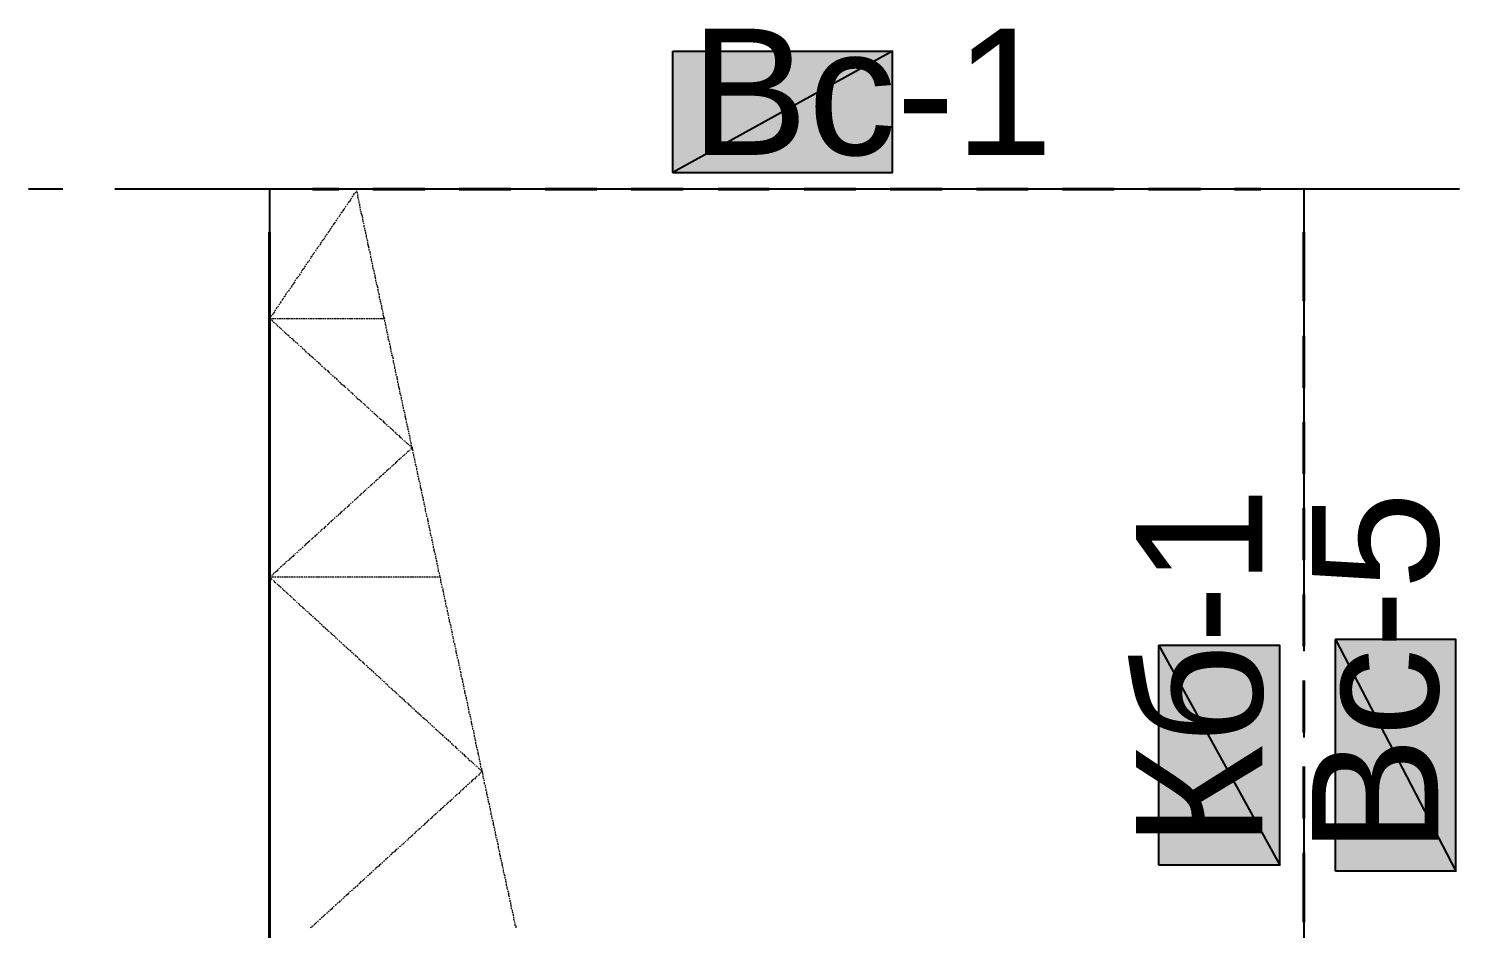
# Model space of a CAD drawing. Extents: x 8 to 21351, y 0 to 420.
# Drawn here: x 15895.01 to 15936.52, y 241.88 to 267.97 of the extents above; entities that cross this region are included whole.
import ezdxf

# ---------------------------------------------------------------- set-up
doc = ezdxf.new("R2010")
doc.units = 0
doc.styles.add('TEYPDFCAD_TEXT', font='arial.ttf')

msp = doc.modelspace()

# ---------------------------------------------------------------- hatches: boundary and pattern name
at = {"true_color": 0xffffff}
h = msp.add_hatch(color=0, dxfattribs=at)
h.paths.add_polyline_path([(15913.701, 267.314), (15920.072, 267.314), (15913.701, 263.8)])
h.paths.add_polyline_path([(15920.072, 267.314), (15913.701, 263.8), (15920.072, 263.8)])
h = msp.add_hatch(color=0, dxfattribs=at)
h.paths.add_polyline_path([(15927.798, 243.713), (15927.798, 250.084), (15931.311, 243.713)])
h.paths.add_polyline_path([(15927.798, 250.084), (15931.311, 243.713), (15931.311, 250.084)])
h = msp.add_hatch(color=0, dxfattribs=at)
h.paths.add_polyline_path([(15932.92, 243.544), (15932.92, 250.254), (15936.412, 243.544)])
h.paths.add_polyline_path([(15932.92, 250.254), (15936.412, 243.544), (15936.412, 250.254)])

# ---------------------------------------------------------------- linework, layer by layer
at = {"color": 0, "lineweight": 0, "true_color": 0xffffff}
for p, q in [((15913.701, 263.8), (15920.072, 263.8)), ((15931.311, 243.713), (15931.311, 250.084)), ((15936.412, 243.544), (15936.412, 250.254))]:
    msp.add_line(p, q, dxfattribs=at)
at = {"lineweight": 25}
for p, q in [((15896.005, 263.313), (15895.01, 263.313)), ((15917.511, 263.313), (15897.508, 263.313)), ((15901.995, 263.313), (15901.995, 249.915)), ((15920.008, 263.313), (15919.013, 263.313)), ((15936.518, 263.313), (15921.511, 263.313)), ((15932.01, 263.313), (15932.01, 249.915)), ((15901.995, 248.412), (15901.995, 247.417)), ((15932.01, 248.412), (15932.01, 247.417)), ((15901.995, 245.914), (15901.995, 225.912)), ((15932.01, 245.914), (15932.01, 225.912))]:
    msp.add_line(p, q, dxfattribs=at)
at = {"color": 7, "lineweight": 40}
for p, q in [((15904.006, 263.313), (15903.244, 263.313)), ((15906.504, 263.313), (15905.001, 263.313)), ((15909.002, 263.313), (15907.499, 263.313)), ((15911.499, 263.313), (15909.996, 263.313)), ((15913.997, 263.313), (15912.494, 263.313)), ((15916.495, 263.313), (15915.013, 263.313)), ((15919.013, 263.313), (15917.511, 263.313)), ((15921.511, 263.313), (15920.008, 263.313)), ((15924.009, 263.313), (15922.506, 263.313)), ((15926.506, 263.313), (15925.004, 263.313)), ((15929.004, 263.313), (15927.501, 263.313)), ((15930.761, 263.313), (15929.999, 263.313)), ((15901.995, 262.065), (15901.995, 174.561)), ((15932.01, 262.065), (15932.01, 260.075)), ((15932.01, 259.059), (15932.01, 257.556)), ((15932.01, 256.561), (15932.01, 255.058)), ((15932.01, 254.063), (15932.01, 252.561)), ((15932.01, 251.566), (15932.01, 250.063)), ((15932.01, 249.068), (15932.01, 247.565)), ((15932.01, 246.571), (15932.01, 245.068)), ((15932.01, 244.073), (15932.01, 242.062))]:
    msp.add_line(p, q, dxfattribs=at)
at = {"color": 7, "lineweight": 5}
for p, q in [((15904.451, 263.186), (15904.43, 263.144)), ((15904.493, 263.229), (15904.472, 263.186)), ((15904.535, 263.271), (15904.514, 263.25)), ((15904.535, 263.25), (15904.535, 263.271)), ((15904.557, 263.186), (15904.535, 263.229)), ((15904.557, 263.102), (15904.557, 263.165)), ((15904.176, 262.763), (15904.154, 262.721)), ((15904.218, 262.827), (15904.197, 262.784)), ((15904.26, 262.89), (15904.239, 262.848)), ((15904.303, 262.954), (15904.281, 262.911)), ((15904.345, 262.996), (15904.324, 262.954)), ((15904.387, 263.059), (15904.345, 263.017)), ((15904.43, 263.123), (15904.387, 263.08)), ((15904.578, 263.038), (15904.557, 263.08)), ((15904.599, 262.975), (15904.578, 263.017)), ((15904.599, 262.911), (15904.599, 262.954)), ((15904.62, 262.827), (15904.62, 262.89)), ((15904.641, 262.763), (15904.62, 262.805)), ((15903.9, 262.361), (15903.879, 262.318)), ((15903.943, 262.424), (15903.922, 262.382)), ((15903.985, 262.488), (15903.964, 262.445)), ((15904.027, 262.53), (15904.006, 262.509)), ((15904.07, 262.594), (15904.027, 262.551)), ((15904.112, 262.657), (15904.07, 262.615)), ((15904.154, 262.721), (15904.112, 262.678)), ((15904.641, 262.699), (15904.641, 262.742)), ((15904.662, 262.636), (15904.662, 262.678)), ((15904.684, 262.551), (15904.662, 262.615)), ((15904.705, 262.488), (15904.684, 262.551)), ((15904.705, 262.424), (15904.705, 262.467)), ((15904.726, 262.361), (15904.705, 262.403)), ((15904.747, 262.297), (15904.726, 262.34)), ((15903.625, 261.959), (15903.604, 261.916)), ((15903.668, 262.022), (15903.646, 261.98)), ((15903.71, 262.086), (15903.689, 262.043)), ((15903.752, 262.128), (15903.731, 262.086)), ((15903.795, 262.192), (15903.752, 262.149)), ((15903.837, 262.255), (15903.795, 262.213)), ((15903.879, 262.318), (15903.837, 262.276)), ((15904.747, 262.213), (15904.747, 262.276)), ((15904.768, 262.149), (15904.768, 262.192)), ((15904.789, 262.086), (15904.768, 262.128)), ((15904.789, 262.022), (15904.789, 262.065)), ((15904.811, 261.938), (15904.811, 262.001)), ((15904.832, 261.874), (15904.811, 261.916)), ((15903.35, 261.557), (15903.329, 261.514)), ((15903.392, 261.62), (15903.371, 261.578)), ((15903.435, 261.662), (15903.414, 261.641)), ((15903.477, 261.726), (15903.456, 261.683)), ((15903.519, 261.789), (15903.477, 261.747)), ((15903.562, 261.853), (15903.519, 261.81)), ((15903.604, 261.895), (15903.562, 261.853)), ((15904.853, 261.81), (15904.832, 261.853)), ((15904.853, 261.747), (15904.853, 261.789)), ((15904.874, 261.662), (15904.853, 261.726)), ((15904.895, 261.599), (15904.874, 261.662)), ((15904.895, 261.535), (15904.895, 261.578)), ((15904.916, 261.472), (15904.916, 261.514)), ((15903.033, 261.091), (15903.011, 261.048)), ((15903.075, 261.154), (15903.054, 261.112)), ((15903.117, 261.218), (15903.096, 261.175)), ((15903.16, 261.26), (15903.138, 261.218)), ((15903.202, 261.324), (15903.181, 261.281)), ((15903.244, 261.387), (15903.202, 261.345)), ((15903.287, 261.451), (15903.244, 261.408)), ((15903.308, 261.493), (15903.287, 261.451)), ((15904.938, 261.408), (15904.916, 261.451)), ((15904.938, 261.324), (15904.938, 261.387)), ((15904.959, 261.26), (15904.959, 261.303)), ((15904.98, 261.197), (15904.959, 261.239)), ((15905.001, 261.133), (15904.98, 261.175)), ((15905.001, 261.048), (15905.001, 261.112)), ((15902.757, 260.689), (15902.736, 260.646)), ((15902.8, 260.752), (15902.779, 260.71)), ((15902.842, 260.795), (15902.821, 260.752)), ((15902.884, 260.858), (15902.863, 260.816)), ((15902.927, 260.921), (15902.906, 260.879)), ((15902.969, 260.985), (15902.927, 260.943)), ((15903.011, 261.027), (15902.969, 260.985)), ((15905.022, 260.985), (15905.001, 261.027)), ((15905.043, 260.921), (15905.022, 260.964)), ((15905.043, 260.858), (15905.043, 260.9)), ((15905.065, 260.773), (15905.065, 260.837)), ((15905.086, 260.71), (15905.065, 260.773)), ((15905.086, 260.646), (15905.086, 260.689)), ((15902.482, 260.286), (15902.461, 260.244)), ((15902.525, 260.35), (15902.503, 260.308)), ((15902.567, 260.392), (15902.546, 260.35)), ((15902.609, 260.456), (15902.588, 260.413)), ((15902.652, 260.519), (15902.63, 260.477)), ((15902.694, 260.562), (15902.652, 260.541)), ((15902.736, 260.625), (15902.694, 260.583)), ((15905.107, 260.583), (15905.107, 260.625)), ((15905.128, 260.498), (15905.107, 260.562)), ((15905.149, 260.435), (15905.128, 260.498)), ((15905.149, 260.371), (15905.149, 260.413)), ((15905.17, 260.308), (15905.149, 260.35)), ((15905.192, 260.244), (15905.17, 260.286)), ((15902.207, 259.884), (15902.186, 259.842)), ((15902.249, 259.927), (15902.228, 259.884)), ((15902.292, 259.99), (15902.271, 259.948)), ((15902.334, 260.054), (15902.313, 260.011)), ((15902.376, 260.117), (15902.355, 260.075)), ((15902.419, 260.159), (15902.376, 260.117)), ((15902.461, 260.223), (15902.419, 260.181)), ((15905.192, 260.159), (15905.192, 260.223)), ((15905.213, 260.096), (15905.213, 260.138)), ((15905.234, 260.033), (15905.213, 260.075)), ((15905.234, 259.969), (15905.234, 260.011)), ((15905.255, 259.884), (15905.255, 259.948)), ((15905.276, 259.821), (15905.255, 259.863)), ((15902.017, 259.588), (15901.995, 259.567)), ((15901.995, 259.567), (15902.038, 259.524)), ((15901.995, 259.524), (15901.995, 259.567)), ((15901.995, 259.567), (15902.038, 259.567)), ((15901.995, 259.461), (15901.995, 259.503)), ((15901.995, 259.397), (15901.995, 259.44)), ((15902.059, 259.651), (15902.038, 259.609)), ((15902.059, 259.567), (15902.122, 259.567)), ((15902.059, 259.524), (15902.101, 259.482)), ((15902.101, 259.694), (15902.08, 259.673)), ((15902.144, 259.757), (15902.101, 259.715)), ((15902.101, 259.461), (15902.144, 259.44)), ((15902.186, 259.821), (15902.144, 259.779)), ((15902.144, 259.567), (15902.186, 259.567)), ((15902.207, 259.567), (15902.249, 259.567)), ((15902.271, 259.567), (15902.334, 259.567)), ((15902.355, 259.567), (15902.398, 259.567)), ((15902.419, 259.567), (15902.461, 259.567)), ((15902.482, 259.567), (15902.546, 259.567)), ((15902.546, 259.567), (15902.609, 259.567)), ((15902.63, 259.567), (15902.673, 259.567)), ((15902.694, 259.567), (15902.736, 259.567)), ((15902.757, 259.567), (15902.821, 259.567)), ((15902.842, 259.567), (15902.884, 259.567)), ((15902.906, 259.567), (15902.948, 259.567)), ((15902.969, 259.567), (15903.033, 259.567)), ((15903.054, 259.567), (15903.096, 259.567)), ((15903.117, 259.567), (15903.16, 259.567)), ((15903.181, 259.567), (15903.244, 259.567)), ((15903.265, 259.567), (15903.308, 259.567)), ((15903.329, 259.567), (15903.371, 259.567)), ((15903.392, 259.567), (15903.456, 259.567)), ((15903.456, 259.567), (15903.519, 259.567)), ((15903.541, 259.567), (15903.583, 259.567)), ((15903.604, 259.567), (15903.646, 259.567)), ((15903.668, 259.567), (15903.731, 259.567)), ((15903.752, 259.567), (15903.795, 259.567)), ((15903.816, 259.567), (15903.858, 259.567)), ((15903.879, 259.567), (15903.943, 259.567)), ((15903.964, 259.567), (15904.006, 259.567)), ((15904.027, 259.567), (15904.07, 259.567)), ((15904.091, 259.567), (15904.154, 259.567)), ((15904.176, 259.567), (15904.218, 259.567)), ((15904.239, 259.567), (15904.281, 259.567)), ((15904.303, 259.567), (15904.366, 259.567)), ((15904.366, 259.567), (15904.43, 259.567)), ((15904.451, 259.567), (15904.493, 259.567)), ((15904.514, 259.567), (15904.557, 259.567)), ((15904.578, 259.567), (15904.641, 259.567)), ((15904.662, 259.567), (15904.705, 259.567)), ((15904.726, 259.567), (15904.768, 259.567)), ((15904.789, 259.567), (15904.853, 259.567)), ((15904.874, 259.567), (15904.916, 259.567)), ((15904.938, 259.567), (15904.98, 259.567)), ((15905.001, 259.567), (15905.065, 259.567)), ((15905.086, 259.567), (15905.128, 259.567)), ((15905.149, 259.567), (15905.192, 259.567)), ((15905.213, 259.567), (15905.276, 259.567)), ((15905.297, 259.757), (15905.276, 259.8)), ((15905.276, 259.567), (15905.319, 259.567)), ((15905.297, 259.694), (15905.297, 259.736)), ((15905.319, 259.609), (15905.297, 259.673)), ((15905.34, 259.546), (15905.319, 259.609)), ((15905.34, 259.482), (15905.34, 259.524)), ((15905.361, 259.419), (15905.361, 259.461)), ((15901.995, 259.313), (15901.995, 259.376)), ((15901.995, 259.249), (15901.995, 259.292)), ((15901.995, 259.186), (15901.995, 259.228)), ((15901.995, 259.101), (15901.995, 259.165)), ((15901.995, 259.038), (15901.995, 259.08)), ((15901.995, 258.974), (15901.995, 259.017)), ((15902.165, 259.419), (15902.207, 259.397)), ((15902.207, 259.376), (15902.249, 259.334)), ((15902.271, 259.334), (15902.292, 259.292)), ((15902.313, 259.292), (15902.355, 259.249)), ((15902.376, 259.228), (15902.398, 259.207)), ((15902.419, 259.186), (15902.461, 259.144)), ((15902.461, 259.144), (15902.503, 259.101)), ((15902.525, 259.101), (15902.567, 259.059)), ((15902.567, 259.038), (15902.609, 259.017)), ((15905.382, 259.355), (15905.361, 259.397)), ((15905.382, 259.271), (15905.382, 259.334)), ((15905.403, 259.207), (15905.403, 259.249)), ((15905.424, 259.144), (15905.403, 259.186)), ((15905.446, 259.08), (15905.424, 259.122)), ((15905.446, 258.995), (15905.446, 259.059)), ((15901.995, 258.889), (15901.995, 258.953)), ((15901.995, 258.826), (15901.995, 258.889)), ((15901.995, 258.762), (15901.995, 258.805)), ((15901.995, 258.699), (15901.995, 258.741)), ((15901.995, 258.614), (15901.995, 258.678)), ((15902.63, 258.995), (15902.673, 258.974)), ((15902.673, 258.953), (15902.715, 258.911)), ((15902.736, 258.911), (15902.757, 258.868)), ((15902.779, 258.868), (15902.821, 258.826)), ((15902.842, 258.805), (15902.863, 258.784)), ((15902.884, 258.762), (15902.927, 258.741)), ((15902.948, 258.72), (15902.969, 258.678)), ((15902.99, 258.678), (15903.033, 258.635)), ((15903.033, 258.614), (15903.075, 258.593)), ((15905.467, 258.932), (15905.446, 258.974)), ((15905.488, 258.868), (15905.467, 258.911)), ((15905.488, 258.805), (15905.488, 258.847)), ((15905.509, 258.72), (15905.509, 258.784)), ((15905.53, 258.657), (15905.509, 258.72)), ((15905.53, 258.593), (15905.53, 258.635)), ((15901.995, 258.551), (15901.995, 258.593)), ((15901.995, 258.487), (15901.995, 258.53)), ((15901.995, 258.403), (15901.995, 258.466)), ((15901.995, 258.339), (15901.995, 258.382)), ((15901.995, 258.276), (15901.995, 258.318)), ((15901.995, 258.191), (15901.995, 258.255)), ((15903.096, 258.572), (15903.138, 258.551)), ((15903.138, 258.53), (15903.181, 258.487)), ((15903.202, 258.487), (15903.244, 258.445)), ((15903.244, 258.445), (15903.287, 258.403)), ((15903.308, 258.382), (15903.329, 258.36)), ((15903.35, 258.339), (15903.392, 258.318)), ((15903.414, 258.297), (15903.435, 258.255)), ((15903.456, 258.255), (15903.498, 258.212)), ((15903.498, 258.191), (15903.541, 258.17)), ((15905.551, 258.53), (15905.551, 258.572)), ((15905.573, 258.466), (15905.551, 258.509)), ((15905.594, 258.382), (15905.573, 258.445)), ((15905.594, 258.318), (15905.594, 258.36)), ((15905.615, 258.255), (15905.594, 258.297)), ((15905.636, 258.191), (15905.615, 258.233)), ((15901.995, 258.127), (15901.995, 258.17)), ((15901.995, 258.064), (15901.995, 258.106)), ((15901.995, 257.979), (15901.995, 258.043)), ((15901.995, 257.916), (15901.995, 257.979)), ((15901.995, 257.852), (15901.995, 257.895)), ((15901.995, 257.789), (15901.995, 257.831)), ((15901.995, 257.704), (15901.995, 257.768)), ((15903.562, 258.149), (15903.604, 258.127)), ((15903.604, 258.106), (15903.646, 258.064)), ((15903.668, 258.064), (15903.71, 258.022)), ((15903.71, 258.022), (15903.752, 257.979)), ((15903.773, 257.958), (15903.795, 257.937)), ((15903.816, 257.916), (15903.858, 257.895)), ((15903.879, 257.873), (15903.9, 257.831)), ((15903.922, 257.831), (15903.964, 257.789)), ((15903.985, 257.768), (15904.006, 257.747)), ((15905.636, 258.106), (15905.636, 258.17)), ((15905.657, 258.043), (15905.657, 258.085)), ((15905.678, 257.979), (15905.657, 258.022)), ((15905.678, 257.916), (15905.678, 257.958)), ((15905.7, 257.831), (15905.7, 257.895)), ((15905.721, 257.768), (15905.7, 257.831)), ((15901.995, 257.641), (15901.995, 257.683)), ((15901.995, 257.577), (15901.995, 257.62)), ((15901.995, 257.492), (15901.995, 257.556)), ((15901.995, 257.429), (15901.995, 257.471)), ((15901.995, 257.365), (15901.995, 257.408)), ((15904.027, 257.725), (15904.07, 257.704)), ((15904.07, 257.683), (15904.112, 257.641)), ((15904.133, 257.641), (15904.176, 257.598)), ((15904.176, 257.598), (15904.218, 257.556)), ((15904.239, 257.535), (15904.281, 257.514)), ((15904.281, 257.492), (15904.324, 257.471)), ((15904.345, 257.45), (15904.366, 257.408)), ((15904.387, 257.408), (15904.43, 257.365)), ((15905.721, 257.704), (15905.721, 257.747)), ((15905.742, 257.641), (15905.742, 257.683)), ((15905.763, 257.556), (15905.742, 257.62)), ((15905.784, 257.492), (15905.763, 257.556)), ((15905.784, 257.429), (15905.784, 257.471)), ((15905.805, 257.365), (15905.784, 257.408)), ((15901.995, 257.281), (15901.995, 257.344)), ((15901.995, 257.217), (15901.995, 257.26)), ((15901.995, 257.154), (15901.995, 257.196)), ((15901.995, 257.069), (15901.995, 257.133)), ((15901.995, 257.006), (15901.995, 257.069)), ((15901.995, 256.942), (15901.995, 256.985)), ((15904.451, 257.344), (15904.472, 257.323)), ((15904.493, 257.302), (15904.535, 257.281)), ((15904.535, 257.26), (15904.578, 257.217)), ((15904.599, 257.217), (15904.641, 257.175)), ((15904.641, 257.175), (15904.684, 257.133)), ((15904.705, 257.111), (15904.747, 257.09)), ((15904.747, 257.069), (15904.789, 257.048)), ((15904.811, 257.027), (15904.832, 256.985)), ((15904.853, 256.985), (15904.895, 256.942)), ((15905.827, 257.302), (15905.805, 257.344)), ((15905.827, 257.217), (15905.827, 257.281)), ((15905.848, 257.154), (15905.848, 257.196)), ((15905.869, 257.09), (15905.848, 257.133)), ((15905.869, 257.027), (15905.869, 257.069)), ((15905.89, 256.942), (15905.89, 257.006)), ((15901.995, 256.879), (15901.995, 256.921)), ((15901.995, 256.794), (15901.995, 256.858)), ((15901.995, 256.731), (15901.995, 256.773)), ((15901.995, 256.667), (15901.995, 256.709)), ((15901.995, 256.582), (15901.995, 256.646)), ((15901.995, 256.519), (15901.995, 256.561)), ((15904.916, 256.921), (15904.938, 256.9)), ((15904.959, 256.879), (15905.001, 256.858)), ((15905.022, 256.836), (15905.043, 256.794)), ((15905.065, 256.794), (15905.107, 256.752)), ((15905.107, 256.752), (15905.149, 256.709)), ((15905.17, 256.688), (15905.213, 256.667)), ((15905.213, 256.646), (15905.255, 256.625)), ((15905.276, 256.603), (15905.319, 256.561)), ((15905.319, 256.561), (15905.361, 256.519)), ((15905.911, 256.879), (15905.89, 256.921)), ((15905.932, 256.815), (15905.911, 256.858)), ((15905.932, 256.752), (15905.932, 256.794)), ((15905.954, 256.667), (15905.932, 256.731)), ((15905.975, 256.603), (15905.954, 256.667)), ((15905.975, 256.54), (15905.975, 256.582)), ((15905.996, 256.476), (15905.996, 256.519)), ((15901.995, 256.455), (15901.995, 256.498)), ((15901.995, 256.371), (15901.995, 256.434)), ((15901.995, 256.307), (15901.995, 256.349)), ((15901.995, 256.244), (15901.995, 256.286)), ((15901.995, 256.159), (15901.995, 256.223)), ((15901.995, 256.096), (15901.995, 256.159)), ((15905.382, 256.498), (15905.403, 256.476)), ((15905.424, 256.455), (15905.467, 256.434)), ((15905.488, 256.413), (15905.509, 256.371)), ((15905.53, 256.371), (15905.573, 256.328)), ((15905.573, 256.328), (15905.615, 256.286)), ((15905.636, 256.265), (15905.678, 256.244)), ((15905.678, 256.223), (15905.721, 256.201)), ((15905.742, 256.18), (15905.784, 256.138)), ((15905.784, 256.138), (15905.827, 256.096)), ((15906.017, 256.413), (15905.996, 256.455)), ((15906.017, 256.328), (15906.017, 256.392)), ((15906.038, 256.265), (15906.038, 256.307)), ((15906.059, 256.201), (15906.038, 256.244)), ((15906.081, 256.138), (15906.059, 256.18)), ((15906.081, 256.053), (15906.081, 256.117)), ((15901.995, 256.032), (15901.995, 256.074)), ((15901.995, 255.968), (15901.995, 256.011)), ((15901.995, 255.884), (15901.995, 255.947)), ((15901.995, 255.82), (15901.995, 255.863)), ((15901.995, 255.757), (15901.995, 255.799)), ((15901.995, 255.672), (15901.995, 255.736)), ((15905.848, 256.074), (15905.869, 256.053)), ((15905.89, 256.032), (15905.932, 256.011)), ((15905.954, 255.99), (15905.975, 255.947)), ((15905.996, 255.947), (15906.038, 255.905)), ((15906.038, 255.714), (15905.996, 255.693)), ((15906.059, 255.905), (15906.081, 255.863)), ((15906.081, 255.757), (15906.059, 255.736)), ((15906.102, 255.99), (15906.081, 256.032)), ((15906.123, 255.926), (15906.102, 255.968)), ((15906.102, 255.841), (15906.144, 255.82)), ((15906.144, 255.82), (15906.102, 255.778)), ((15906.123, 255.863), (15906.123, 255.905)), ((15906.144, 255.778), (15906.144, 255.841)), ((15906.165, 255.714), (15906.144, 255.778)), ((15906.165, 255.651), (15906.165, 255.693)), ((15901.995, 255.609), (15901.995, 255.651)), ((15901.995, 255.545), (15901.995, 255.588)), ((15901.995, 255.46), (15901.995, 255.524)), ((15901.995, 255.397), (15901.995, 255.439)), ((15901.995, 255.333), (15901.995, 255.376)), ((15901.995, 255.27), (15901.995, 255.312)), ((15905.573, 255.291), (15905.53, 255.27)), ((15905.615, 255.333), (15905.573, 255.312)), ((15905.678, 255.397), (15905.636, 255.355)), ((15905.721, 255.439), (15905.678, 255.397)), ((15905.784, 255.482), (15905.742, 255.46)), ((15905.827, 255.524), (15905.784, 255.503)), ((15905.869, 255.588), (15905.848, 255.545)), ((15905.932, 255.63), (15905.89, 255.588)), ((15905.975, 255.672), (15905.954, 255.63)), ((15906.186, 255.588), (15906.186, 255.63)), ((15906.208, 255.524), (15906.186, 255.566)), ((15906.229, 255.439), (15906.208, 255.503)), ((15906.229, 255.376), (15906.229, 255.418)), ((15906.25, 255.312), (15906.229, 255.355)), ((15906.271, 255.249), (15906.25, 255.291)), ((15901.995, 255.185), (15901.995, 255.249)), ((15901.995, 255.122), (15901.995, 255.164)), ((15901.995, 255.058), (15901.995, 255.101)), ((15901.995, 254.974), (15901.995, 255.037)), ((15901.995, 254.91), (15901.995, 254.952)), ((15901.995, 254.847), (15901.995, 254.889)), ((15905.107, 254.868), (15905.065, 254.847)), ((15905.149, 254.91), (15905.107, 254.889)), ((15905.213, 254.974), (15905.17, 254.931)), ((15905.255, 255.016), (15905.213, 254.974)), ((15905.319, 255.058), (15905.276, 255.037)), ((15905.361, 255.101), (15905.319, 255.079)), ((15905.403, 255.164), (15905.382, 255.122)), ((15905.467, 255.206), (15905.424, 255.164)), ((15905.509, 255.249), (15905.488, 255.206)), ((15906.271, 255.164), (15906.271, 255.228)), ((15906.292, 255.101), (15906.292, 255.143)), ((15906.313, 255.037), (15906.292, 255.079)), ((15906.313, 254.974), (15906.313, 255.016)), ((15906.335, 254.889), (15906.335, 254.952)), ((15906.356, 254.825), (15906.335, 254.868)), ((15901.995, 254.762), (15901.995, 254.825)), ((15901.995, 254.698), (15901.995, 254.741)), ((15901.995, 254.635), (15901.995, 254.677)), ((15901.995, 254.55), (15901.995, 254.614)), ((15901.995, 254.487), (15901.995, 254.529)), ((15901.995, 254.423), (15901.995, 254.466)), ((15904.641, 254.445), (15904.599, 254.423)), ((15904.684, 254.487), (15904.641, 254.466)), ((15904.747, 254.55), (15904.705, 254.508)), ((15904.789, 254.593), (15904.747, 254.55)), ((15904.832, 254.635), (15904.811, 254.614)), ((15904.895, 254.677), (15904.853, 254.656)), ((15904.938, 254.741), (15904.916, 254.698)), ((15905.001, 254.783), (15904.959, 254.741)), ((15905.043, 254.825), (15905.022, 254.783)), ((15906.377, 254.762), (15906.356, 254.804)), ((15906.377, 254.698), (15906.377, 254.741)), ((15906.398, 254.614), (15906.377, 254.677)), ((15906.419, 254.55), (15906.398, 254.614)), ((15906.419, 254.487), (15906.419, 254.529)), ((15906.44, 254.423), (15906.44, 254.466)), ((15901.995, 254.36), (15901.995, 254.402)), ((15901.995, 254.275), (15901.995, 254.339)), ((15901.995, 254.212), (15901.995, 254.254)), ((15901.995, 254.148), (15901.995, 254.19)), ((15901.995, 254.063), (15901.995, 254.127)), ((15901.995, 254), (15901.995, 254.042)), ((15904.218, 254.063), (15904.176, 254.042)), ((15904.281, 254.127), (15904.239, 254.085)), ((15904.324, 254.169), (15904.281, 254.127)), ((15904.366, 254.212), (15904.345, 254.19)), ((15904.43, 254.254), (15904.387, 254.233)), ((15904.472, 254.317), (15904.451, 254.275)), ((15904.535, 254.36), (15904.493, 254.317)), ((15904.578, 254.402), (15904.535, 254.36)), ((15906.462, 254.36), (15906.44, 254.402)), ((15906.462, 254.275), (15906.462, 254.339)), ((15906.483, 254.212), (15906.483, 254.254)), ((15906.504, 254.148), (15906.483, 254.19)), ((15906.525, 254.085), (15906.504, 254.127)), ((15906.525, 254), (15906.525, 254.063)), ((15901.995, 253.936), (15901.995, 253.979)), ((15901.995, 253.852), (15901.995, 253.915)), ((15901.995, 253.788), (15901.995, 253.831)), ((15901.995, 253.725), (15901.995, 253.767)), ((15901.995, 253.64), (15901.995, 253.704)), ((15901.995, 253.577), (15901.995, 253.619)), ((15903.752, 253.64), (15903.71, 253.619)), ((15903.795, 253.704), (15903.773, 253.661)), ((15903.858, 253.746), (15903.816, 253.704)), ((15903.9, 253.788), (15903.879, 253.767)), ((15903.964, 253.831), (15903.922, 253.81)), ((15904.006, 253.894), (15903.985, 253.852)), ((15904.07, 253.936), (15904.027, 253.894)), ((15904.112, 253.979), (15904.07, 253.936)), ((15904.176, 254.021), (15904.133, 254)), ((15906.546, 253.936), (15906.525, 253.979)), ((15906.567, 253.873), (15906.546, 253.915)), ((15906.567, 253.81), (15906.567, 253.852)), ((15906.589, 253.725), (15906.589, 253.788)), ((15906.61, 253.661), (15906.589, 253.725)), ((15906.61, 253.598), (15906.61, 253.64)), ((15901.995, 253.513), (15901.995, 253.555)), ((15901.995, 253.45), (15901.995, 253.492)), ((15901.995, 253.365), (15901.995, 253.429)), ((15901.995, 253.302), (15901.995, 253.344)), ((15901.995, 253.238), (15901.995, 253.28)), ((15901.995, 253.153), (15901.995, 253.217)), ((15903.287, 253.217), (15903.244, 253.196)), ((15903.329, 253.28), (15903.308, 253.238)), ((15903.392, 253.323), (15903.35, 253.28)), ((15903.435, 253.365), (15903.414, 253.344)), ((15903.498, 253.407), (15903.456, 253.386)), ((15903.541, 253.471), (15903.498, 253.429)), ((15903.604, 253.513), (15903.562, 253.471)), ((15903.646, 253.555), (15903.604, 253.513)), ((15903.71, 253.598), (15903.668, 253.577)), ((15906.631, 253.534), (15906.631, 253.577)), ((15906.652, 253.471), (15906.631, 253.513)), ((15906.673, 253.386), (15906.652, 253.45)), ((15906.673, 253.323), (15906.673, 253.365)), ((15906.694, 253.259), (15906.673, 253.302)), ((15906.716, 253.196), (15906.694, 253.238)), ((15901.995, 253.09), (15901.995, 253.132)), ((15901.995, 253.026), (15901.995, 253.069)), ((15901.995, 252.942), (15901.995, 253.005)), ((15901.995, 252.878), (15901.995, 252.92)), ((15901.995, 252.815), (15901.995, 252.857)), ((15901.995, 252.73), (15901.995, 252.793)), ((15902.821, 252.793), (15902.779, 252.772)), ((15902.863, 252.857), (15902.842, 252.815)), ((15902.927, 252.899), (15902.884, 252.857)), ((15902.969, 252.942), (15902.948, 252.92)), ((15903.033, 252.984), (15902.99, 252.963)), ((15903.075, 253.048), (15903.033, 253.005)), ((15903.138, 253.09), (15903.096, 253.048)), ((15903.181, 253.132), (15903.138, 253.09)), ((15903.244, 253.174), (15903.202, 253.153)), ((15906.716, 253.111), (15906.716, 253.174)), ((15906.737, 253.048), (15906.737, 253.09)), ((15906.758, 252.984), (15906.737, 253.026)), ((15906.758, 252.92), (15906.758, 252.963)), ((15906.779, 252.836), (15906.779, 252.899)), ((15906.8, 252.772), (15906.779, 252.836)), ((15901.995, 252.667), (15901.995, 252.709)), ((15901.995, 252.603), (15901.995, 252.645)), ((15901.995, 252.54), (15901.995, 252.582)), ((15901.995, 252.455), (15901.995, 252.518)), ((15901.995, 252.391), (15901.995, 252.434)), ((15901.995, 252.328), (15901.995, 252.37)), ((15902.355, 252.391), (15902.313, 252.349)), ((15902.398, 252.434), (15902.376, 252.391)), ((15902.461, 252.476), (15902.419, 252.434)), ((15902.503, 252.518), (15902.461, 252.497)), ((15902.567, 252.561), (15902.525, 252.54)), ((15902.609, 252.624), (15902.567, 252.582)), ((15902.673, 252.667), (15902.63, 252.624)), ((15902.715, 252.709), (15902.673, 252.667)), ((15902.757, 252.751), (15902.736, 252.73)), ((15906.821, 252.709), (15906.8, 252.751)), ((15906.821, 252.645), (15906.821, 252.688)), ((15906.843, 252.582), (15906.821, 252.624)), ((15906.864, 252.497), (15906.843, 252.561)), ((15906.864, 252.434), (15906.864, 252.476)), ((15906.885, 252.37), (15906.885, 252.412)), ((15901.995, 252.243), (15901.995, 252.307)), ((15901.995, 252.18), (15901.995, 252.222)), ((15901.995, 252.116), (15901.995, 252.159)), ((15902.038, 252.095), (15901.995, 252.074)), ((15901.995, 252.031), (15901.995, 252.095)), ((15901.995, 252.074), (15902.059, 252.074)), ((15901.995, 252.074), (15902.038, 252.031)), ((15901.995, 251.968), (15901.995, 252.01)), ((15902.038, 252.031), (15902.08, 251.989)), ((15902.101, 252.137), (15902.059, 252.116)), ((15902.08, 252.074), (15902.122, 252.074)), ((15902.144, 252.201), (15902.101, 252.159)), ((15902.101, 251.968), (15902.144, 251.947)), ((15902.144, 252.074), (15902.186, 252.074)), ((15902.207, 252.243), (15902.165, 252.201)), ((15902.249, 252.286), (15902.207, 252.243)), ((15902.207, 252.074), (15902.271, 252.074)), ((15902.292, 252.328), (15902.271, 252.307)), ((15902.292, 252.074), (15902.334, 252.074)), ((15902.355, 252.074), (15902.398, 252.074)), ((15902.419, 252.074), (15902.482, 252.074)), ((15902.482, 252.074), (15902.546, 252.074)), ((15902.567, 252.074), (15902.609, 252.074)), ((15902.63, 252.074), (15902.673, 252.074)), ((15902.694, 252.074), (15902.757, 252.074)), ((15902.779, 252.074), (15902.821, 252.074)), ((15902.842, 252.074), (15902.884, 252.074)), ((15902.906, 252.074), (15902.969, 252.074)), ((15902.99, 252.074), (15903.033, 252.074)), ((15903.054, 252.074), (15903.096, 252.074)), ((15903.117, 252.074), (15903.181, 252.074)), ((15903.202, 252.074), (15903.244, 252.074)), ((15903.265, 252.074), (15903.308, 252.074)), ((15903.329, 252.074), (15903.392, 252.074)), ((15903.392, 252.074), (15903.456, 252.074)), ((15903.477, 252.074), (15903.519, 252.074)), ((15903.541, 252.074), (15903.583, 252.074)), ((15903.604, 252.074), (15903.668, 252.074)), ((15903.689, 252.074), (15903.731, 252.074)), ((15903.752, 252.074), (15903.795, 252.074)), ((15903.816, 252.074), (15903.879, 252.074)), ((15903.9, 252.074), (15903.943, 252.074)), ((15903.964, 252.074), (15904.006, 252.074)), ((15904.027, 252.074), (15904.091, 252.074)), ((15904.112, 252.074), (15904.154, 252.074)), ((15904.176, 252.074), (15904.218, 252.074)), ((15904.239, 252.074), (15904.303, 252.074)), ((15904.303, 252.074), (15904.366, 252.074)), ((15904.387, 252.074), (15904.43, 252.074)), ((15904.451, 252.074), (15904.493, 252.074)), ((15904.514, 252.074), (15904.578, 252.074)), ((15904.599, 252.074), (15904.641, 252.074)), ((15904.662, 252.074), (15904.705, 252.074)), ((15904.726, 252.074), (15904.789, 252.074)), ((15904.811, 252.074), (15904.853, 252.074)), ((15904.874, 252.074), (15904.916, 252.074)), ((15904.938, 252.074), (15905.001, 252.074)), ((15905.022, 252.074), (15905.065, 252.074)), ((15905.086, 252.074), (15905.128, 252.074)), ((15905.149, 252.074), (15905.213, 252.074)), ((15905.213, 252.074), (15905.276, 252.074)), ((15905.297, 252.074), (15905.34, 252.074)), ((15905.361, 252.074), (15905.403, 252.074)), ((15905.424, 252.074), (15905.488, 252.074)), ((15905.509, 252.074), (15905.551, 252.074)), ((15905.573, 252.074), (15905.615, 252.074)), ((15905.636, 252.074), (15905.7, 252.074)), ((15905.721, 252.074), (15905.763, 252.074)), ((15905.784, 252.074), (15905.827, 252.074)), ((15905.848, 252.074), (15905.911, 252.074)), ((15905.932, 252.074), (15905.975, 252.074)), ((15905.996, 252.074), (15906.038, 252.074)), ((15906.059, 252.074), (15906.123, 252.074)), ((15906.123, 252.074), (15906.186, 252.074)), ((15906.208, 252.074), (15906.25, 252.074)), ((15906.271, 252.074), (15906.313, 252.074)), ((15906.335, 252.074), (15906.398, 252.074)), ((15906.419, 252.074), (15906.462, 252.074)), ((15906.483, 252.074), (15906.525, 252.074)), ((15906.546, 252.074), (15906.61, 252.074)), ((15906.631, 252.074), (15906.673, 252.074)), ((15906.694, 252.074), (15906.737, 252.074)), ((15906.758, 252.074), (15906.821, 252.074)), ((15906.843, 252.074), (15906.885, 252.074)), ((15906.906, 252.307), (15906.885, 252.349)), ((15906.906, 252.222), (15906.906, 252.286)), ((15906.906, 252.074), (15906.948, 252.074)), ((15906.927, 252.159), (15906.927, 252.201)), ((15906.948, 252.095), (15906.927, 252.137)), ((15906.97, 252.031), (15906.948, 252.074)), ((15906.97, 251.947), (15906.97, 252.01)), ((15901.995, 251.905), (15901.995, 251.947)), ((15901.995, 251.82), (15901.995, 251.883)), ((15901.995, 251.756), (15901.995, 251.799)), ((15901.995, 251.693), (15901.995, 251.735)), ((15901.995, 251.629), (15901.995, 251.672)), ((15901.995, 251.545), (15901.995, 251.608)), ((15902.144, 251.926), (15902.186, 251.905)), ((15902.207, 251.883), (15902.228, 251.841)), ((15902.249, 251.841), (15902.292, 251.799)), ((15902.313, 251.799), (15902.334, 251.756)), ((15902.355, 251.735), (15902.398, 251.714)), ((15902.398, 251.693), (15902.44, 251.672)), ((15902.461, 251.65), (15902.503, 251.608)), ((15902.503, 251.608), (15902.546, 251.566)), ((15902.567, 251.545), (15902.609, 251.524)), ((15906.991, 251.883), (15906.97, 251.926)), ((15907.012, 251.82), (15906.991, 251.862)), ((15907.012, 251.756), (15907.012, 251.799)), ((15907.033, 251.672), (15907.033, 251.735)), ((15907.054, 251.608), (15907.033, 251.672)), ((15907.054, 251.545), (15907.054, 251.587)), ((15901.995, 251.481), (15901.995, 251.524)), ((15901.995, 251.418), (15901.995, 251.46)), ((15901.995, 251.333), (15901.995, 251.397)), ((15901.995, 251.269), (15901.995, 251.312)), ((15901.995, 251.206), (15901.995, 251.248)), ((15901.995, 251.121), (15901.995, 251.185)), ((15902.609, 251.502), (15902.652, 251.481)), ((15902.673, 251.46), (15902.694, 251.418)), ((15902.715, 251.418), (15902.757, 251.375)), ((15902.779, 251.354), (15902.8, 251.333)), ((15902.821, 251.312), (15902.863, 251.291)), ((15902.863, 251.269), (15902.906, 251.227)), ((15902.927, 251.227), (15902.969, 251.185)), ((15902.969, 251.185), (15903.011, 251.143)), ((15907.075, 251.481), (15907.075, 251.524)), ((15907.097, 251.418), (15907.075, 251.46)), ((15907.118, 251.333), (15907.097, 251.397)), ((15907.118, 251.269), (15907.118, 251.312)), ((15907.139, 251.206), (15907.118, 251.248)), ((15907.16, 251.143), (15907.139, 251.185)), ((15901.995, 251.058), (15901.995, 251.1)), ((15901.995, 250.994), (15901.995, 251.037)), ((15901.995, 250.91), (15901.995, 250.973)), ((15901.995, 250.846), (15901.995, 250.888)), ((15901.995, 250.783), (15901.995, 250.825)), ((15901.995, 250.719), (15901.995, 250.762)), ((15903.033, 251.121), (15903.054, 251.1)), ((15903.075, 251.079), (15903.117, 251.058)), ((15903.138, 251.037), (15903.16, 250.994)), ((15903.181, 250.994), (15903.223, 250.952)), ((15903.244, 250.931), (15903.265, 250.91)), ((15903.287, 250.888), (15903.329, 250.867)), ((15903.329, 250.846), (15903.371, 250.804)), ((15903.392, 250.804), (15903.435, 250.762)), ((15903.435, 250.74), (15903.477, 250.719)), ((15907.16, 251.058), (15907.16, 251.121)), ((15907.181, 250.994), (15907.181, 251.037)), ((15907.202, 250.931), (15907.181, 250.973)), ((15907.202, 250.867), (15907.202, 250.91)), ((15907.224, 250.783), (15907.224, 250.846)), ((15907.245, 250.719), (15907.224, 250.783)), ((15901.995, 250.634), (15901.995, 250.698)), ((15901.995, 250.571), (15901.995, 250.613)), ((15901.995, 250.507), (15901.995, 250.55)), ((15901.995, 250.423), (15901.995, 250.486)), ((15901.995, 250.359), (15901.995, 250.402)), ((15901.995, 250.296), (15901.995, 250.338)), ((15903.498, 250.698), (15903.519, 250.677)), ((15903.541, 250.656), (15903.583, 250.613)), ((15903.604, 250.613), (15903.625, 250.571)), ((15903.646, 250.571), (15903.689, 250.529)), ((15903.689, 250.507), (15903.731, 250.486)), ((15903.752, 250.465), (15903.795, 250.444)), ((15903.795, 250.423), (15903.837, 250.381)), ((15903.858, 250.381), (15903.9, 250.338)), ((15903.9, 250.317), (15903.943, 250.296)), ((15907.266, 250.656), (15907.245, 250.698)), ((15907.266, 250.592), (15907.266, 250.634)), ((15907.287, 250.529), (15907.266, 250.571)), ((15907.308, 250.444), (15907.287, 250.507)), ((15907.308, 250.381), (15907.308, 250.423)), ((15907.329, 250.317), (15907.329, 250.359)), ((15907.351, 250.254), (15907.329, 250.296)), ((15901.995, 250.211), (15901.995, 250.275)), ((15901.995, 250.148), (15901.995, 250.19)), ((15901.995, 250.084), (15901.995, 250.126)), ((15901.995, 250), (15901.995, 250.063)), ((15901.995, 249.936), (15901.995, 249.978)), ((15901.995, 249.873), (15901.995, 249.915)), ((15903.964, 250.275), (15903.985, 250.254)), ((15904.006, 250.232), (15904.049, 250.19)), ((15904.07, 250.19), (15904.091, 250.148)), ((15904.112, 250.126), (15904.154, 250.105)), ((15904.154, 250.084), (15904.197, 250.063)), ((15904.218, 250.042), (15904.26, 250)), ((15904.26, 250), (15904.303, 249.957)), ((15904.324, 249.957), (15904.366, 249.915)), ((15904.366, 249.894), (15904.408, 249.873)), ((15907.351, 250.169), (15907.351, 250.232)), ((15907.372, 250.105), (15907.372, 250.148)), ((15907.393, 250.042), (15907.372, 250.084)), ((15907.414, 249.978), (15907.393, 250.021)), ((15907.414, 249.894), (15907.414, 249.957)), ((15907.435, 249.83), (15907.414, 249.894)), ((15901.995, 249.809), (15901.995, 249.851)), ((15901.995, 249.724), (15901.995, 249.788)), ((15901.995, 249.661), (15901.995, 249.703)), ((15901.995, 249.597), (15901.995, 249.64)), ((15901.995, 249.513), (15901.995, 249.576)), ((15901.995, 249.449), (15901.995, 249.492)), ((15904.43, 249.851), (15904.451, 249.83)), ((15904.472, 249.809), (15904.514, 249.767)), ((15904.535, 249.767), (15904.557, 249.724)), ((15904.578, 249.703), (15904.62, 249.682)), ((15904.62, 249.661), (15904.662, 249.64)), ((15904.684, 249.619), (15904.726, 249.576)), ((15904.726, 249.576), (15904.768, 249.534)), ((15904.789, 249.513), (15904.832, 249.492)), ((15904.832, 249.47), (15904.874, 249.449)), ((15907.456, 249.767), (15907.435, 249.809)), ((15907.456, 249.703), (15907.456, 249.745)), ((15907.478, 249.64), (15907.478, 249.682)), ((15907.499, 249.555), (15907.478, 249.619)), ((15907.499, 249.492), (15907.499, 249.534)), ((15907.52, 249.428), (15907.52, 249.47)), ((15901.995, 249.386), (15901.995, 249.428)), ((15901.995, 249.301), (15901.995, 249.364)), ((15901.995, 249.238), (15901.995, 249.28)), ((15901.995, 249.174), (15901.995, 249.216)), ((15901.995, 249.089), (15901.995, 249.153)), ((15901.995, 249.026), (15901.995, 249.089)), ((15904.895, 249.428), (15904.916, 249.386)), ((15904.938, 249.386), (15904.98, 249.343)), ((15905.001, 249.343), (15905.022, 249.301)), ((15905.043, 249.28), (15905.086, 249.259)), ((15905.086, 249.238), (15905.128, 249.216)), ((15905.149, 249.195), (15905.192, 249.153)), ((15905.192, 249.153), (15905.234, 249.111)), ((15905.255, 249.089), (15905.276, 249.068)), ((15905.297, 249.047), (15905.34, 249.026)), ((15907.541, 249.364), (15907.52, 249.407)), ((15907.562, 249.28), (15907.541, 249.343)), ((15907.562, 249.216), (15907.562, 249.259)), ((15907.583, 249.153), (15907.562, 249.195)), ((15907.605, 249.089), (15907.583, 249.132)), ((15907.605, 249.005), (15907.605, 249.068)), ((15901.995, 248.962), (15901.995, 249.005)), ((15901.995, 248.899), (15901.995, 248.941)), ((15901.995, 248.814), (15901.995, 248.878)), ((15901.995, 248.751), (15901.995, 248.793)), ((15901.995, 248.687), (15901.995, 248.729)), ((15901.995, 248.602), (15901.995, 248.666)), ((15905.361, 249.005), (15905.382, 248.962)), ((15905.403, 248.962), (15905.446, 248.92)), ((15905.446, 248.899), (15905.488, 248.878)), ((15905.509, 248.857), (15905.551, 248.835)), ((15905.551, 248.814), (15905.594, 248.772)), ((15905.615, 248.772), (15905.657, 248.729)), ((15905.657, 248.729), (15905.7, 248.687)), ((15905.721, 248.666), (15905.742, 248.645)), ((15907.626, 248.941), (15907.626, 248.983)), ((15907.647, 248.878), (15907.626, 248.92)), ((15907.647, 248.814), (15907.647, 248.857)), ((15907.668, 248.729), (15907.668, 248.793)), ((15907.689, 248.666), (15907.668, 248.729)), ((15907.71, 248.602), (15907.689, 248.645)), ((15901.995, 248.539), (15901.995, 248.581)), ((15901.995, 248.476), (15901.995, 248.518)), ((15901.995, 248.391), (15901.995, 248.454)), ((15901.995, 248.327), (15901.995, 248.37)), ((15901.995, 248.264), (15901.995, 248.306)), ((15901.995, 248.179), (15901.995, 248.243)), ((15905.763, 248.624), (15905.805, 248.581)), ((15905.827, 248.581), (15905.848, 248.539)), ((15905.869, 248.539), (15905.911, 248.497)), ((15905.911, 248.476), (15905.954, 248.454)), ((15905.975, 248.433), (15906.017, 248.412)), ((15906.017, 248.391), (15906.059, 248.349)), ((15906.081, 248.349), (15906.123, 248.306)), ((15906.123, 248.285), (15906.165, 248.264)), ((15906.186, 248.243), (15906.208, 248.221)), ((15907.71, 248.539), (15907.71, 248.581)), ((15907.732, 248.476), (15907.71, 248.518)), ((15907.753, 248.391), (15907.732, 248.454)), ((15907.753, 248.327), (15907.753, 248.37)), ((15907.774, 248.264), (15907.774, 248.306)), ((15907.795, 248.2), (15907.774, 248.243)), ((15901.995, 248.116), (15901.995, 248.179)), ((15901.995, 248.052), (15901.995, 248.095)), ((15901.995, 247.989), (15901.995, 248.031)), ((15901.995, 247.904), (15901.995, 247.968)), ((15901.995, 247.84), (15901.995, 247.883)), ((15901.995, 247.777), (15901.995, 247.819)), ((15906.229, 248.2), (15906.271, 248.158)), ((15906.292, 248.158), (15906.313, 248.116)), ((15906.335, 248.116), (15906.377, 248.073)), ((15906.377, 248.052), (15906.419, 248.031)), ((15906.44, 248.01), (15906.483, 247.968)), ((15906.483, 247.968), (15906.525, 247.925)), ((15906.546, 247.925), (15906.589, 247.883)), ((15906.589, 247.862), (15906.631, 247.84)), ((15906.652, 247.819), (15906.673, 247.798)), ((15907.795, 248.116), (15907.795, 248.179)), ((15907.816, 248.052), (15907.816, 248.095)), ((15907.837, 247.989), (15907.816, 248.031)), ((15907.859, 247.925), (15907.837, 247.968)), ((15907.859, 247.84), (15907.859, 247.904)), ((15907.88, 247.777), (15907.859, 247.84)), ((15901.995, 247.692), (15901.995, 247.756)), ((15901.995, 247.629), (15901.995, 247.671)), ((15901.995, 247.565), (15901.995, 247.608)), ((15901.995, 247.481), (15901.995, 247.544)), ((15901.995, 247.417), (15901.995, 247.459)), ((15901.995, 247.354), (15901.995, 247.396)), ((15906.694, 247.777), (15906.737, 247.735)), ((15906.758, 247.735), (15906.779, 247.692)), ((15906.8, 247.671), (15906.843, 247.65)), ((15906.843, 247.629), (15906.885, 247.608)), ((15906.906, 247.586), (15906.948, 247.544)), ((15906.948, 247.544), (15906.991, 247.502)), ((15907.012, 247.502), (15907.033, 247.459)), ((15907.054, 247.438), (15907.097, 247.417)), ((15907.118, 247.396), (15907.139, 247.354)), ((15907.901, 247.714), (15907.88, 247.756)), ((15907.901, 247.65), (15907.901, 247.692)), ((15907.922, 247.586), (15907.922, 247.629)), ((15907.943, 247.502), (15907.922, 247.565)), ((15907.943, 247.438), (15907.943, 247.481)), ((15907.964, 247.375), (15907.964, 247.417)), ((15901.995, 247.269), (15901.995, 247.333)), ((15901.995, 247.206), (15901.995, 247.269)), ((15901.995, 247.142), (15901.995, 247.184)), ((15901.995, 247.078), (15901.995, 247.121)), ((15901.995, 246.994), (15901.995, 247.057)), ((15901.995, 246.93), (15901.995, 246.973)), ((15907.16, 247.354), (15907.202, 247.311)), ((15907.224, 247.311), (15907.245, 247.269)), ((15907.266, 247.248), (15907.308, 247.227)), ((15907.308, 247.206), (15907.351, 247.184)), ((15907.372, 247.163), (15907.414, 247.121)), ((15907.414, 247.121), (15907.456, 247.078)), ((15907.478, 247.057), (15907.499, 247.036)), ((15907.52, 247.015), (15907.562, 246.994)), ((15907.583, 246.973), (15907.605, 246.93)), ((15907.986, 247.311), (15907.964, 247.354)), ((15907.986, 247.227), (15907.986, 247.29)), ((15908.007, 247.163), (15908.007, 247.206)), ((15908.028, 247.1), (15908.007, 247.142)), ((15908.049, 247.036), (15908.028, 247.078)), ((15908.049, 246.952), (15908.049, 247.015)), ((15901.995, 246.867), (15901.995, 246.909)), ((15901.995, 246.782), (15901.995, 246.846)), ((15901.995, 246.719), (15901.995, 246.761)), ((15901.995, 246.655), (15901.995, 246.697)), ((15901.995, 246.571), (15901.995, 246.634)), ((15907.626, 246.93), (15907.668, 246.888)), ((15907.668, 246.888), (15907.71, 246.846)), ((15907.732, 246.825), (15907.774, 246.803)), ((15907.774, 246.782), (15907.816, 246.74)), ((15907.837, 246.74), (15907.88, 246.697)), ((15907.88, 246.697), (15907.922, 246.655)), ((15907.943, 246.634), (15907.964, 246.613)), ((15907.986, 246.592), (15908.028, 246.571)), ((15908.07, 246.888), (15908.049, 246.952)), ((15908.091, 246.825), (15908.07, 246.867)), ((15908.091, 246.761), (15908.091, 246.803)), ((15908.113, 246.697), (15908.113, 246.74)), ((15908.134, 246.613), (15908.113, 246.676)), ((15908.134, 246.549), (15908.134, 246.592)), ((15901.995, 246.507), (15901.995, 246.549)), ((15901.995, 246.443), (15901.995, 246.486)), ((15901.995, 246.359), (15901.995, 246.422)), ((15901.995, 246.295), (15901.995, 246.359)), ((15901.995, 246.232), (15901.995, 246.274)), ((15901.995, 246.168), (15901.995, 246.211)), ((15901.995, 246.084), (15901.995, 246.147)), ((15907.88, 246.168), (15907.837, 246.126)), ((15907.922, 246.211), (15907.88, 246.168)), ((15907.986, 246.253), (15907.943, 246.211)), ((15908.028, 246.295), (15907.986, 246.274)), ((15908.049, 246.549), (15908.07, 246.507)), ((15908.091, 246.338), (15908.049, 246.316)), ((15908.091, 246.507), (15908.134, 246.465)), ((15908.134, 246.401), (15908.091, 246.359)), ((15908.134, 246.443), (15908.176, 246.422)), ((15908.155, 246.486), (15908.155, 246.528)), ((15908.176, 246.422), (15908.155, 246.465)), ((15908.176, 246.422), (15908.155, 246.401)), ((15908.197, 246.338), (15908.176, 246.401)), ((15908.197, 246.274), (15908.197, 246.316)), ((15908.218, 246.211), (15908.197, 246.253)), ((15908.24, 246.147), (15908.218, 246.19)), ((15901.995, 246.02), (15901.995, 246.062)), ((15901.995, 245.957), (15901.995, 245.999)), ((15901.995, 245.872), (15901.995, 245.935)), ((15901.995, 245.809), (15901.995, 245.851)), ((15901.995, 245.745), (15901.995, 245.787)), ((15907.414, 245.745), (15907.372, 245.703)), ((15907.456, 245.787), (15907.414, 245.745)), ((15907.52, 245.83), (15907.478, 245.787)), ((15907.562, 245.872), (15907.52, 245.851)), ((15907.626, 245.914), (15907.583, 245.893)), ((15907.668, 245.978), (15907.626, 245.935)), ((15907.71, 246.02), (15907.689, 245.978)), ((15907.774, 246.062), (15907.732, 246.041)), ((15907.816, 246.105), (15907.795, 246.084)), ((15908.24, 246.062), (15908.24, 246.126)), ((15908.261, 245.999), (15908.261, 246.041)), ((15908.282, 245.935), (15908.261, 245.978)), ((15908.282, 245.872), (15908.282, 245.914)), ((15908.303, 245.787), (15908.303, 245.851)), ((15908.324, 245.724), (15908.303, 245.787)), ((15901.995, 245.66), (15901.995, 245.724)), ((15901.995, 245.597), (15901.995, 245.639)), ((15901.995, 245.533), (15901.995, 245.576)), ((15901.995, 245.449), (15901.995, 245.512)), ((15901.995, 245.385), (15901.995, 245.449)), ((15901.995, 245.322), (15901.995, 245.364)), ((15906.991, 245.364), (15906.948, 245.322)), ((15907.054, 245.406), (15907.012, 245.364)), ((15907.097, 245.449), (15907.054, 245.428)), ((15907.16, 245.491), (15907.118, 245.47)), ((15907.202, 245.554), (15907.16, 245.512)), ((15907.245, 245.597), (15907.224, 245.554)), ((15907.308, 245.639), (15907.266, 245.597)), ((15907.351, 245.681), (15907.329, 245.66)), ((15908.345, 245.66), (15908.324, 245.703)), ((15908.345, 245.597), (15908.345, 245.639)), ((15908.367, 245.533), (15908.345, 245.576)), ((15908.388, 245.449), (15908.367, 245.512)), ((15908.388, 245.385), (15908.388, 245.428)), ((15908.409, 245.322), (15908.409, 245.364)), ((15901.995, 245.258), (15901.995, 245.3)), ((15901.995, 245.173), (15901.995, 245.237)), ((15901.995, 245.11), (15901.995, 245.152)), ((15901.995, 245.047), (15901.995, 245.089)), ((15901.995, 244.962), (15901.995, 245.025)), ((15901.995, 244.898), (15901.995, 244.941)), ((15906.525, 244.941), (15906.483, 244.898)), ((15906.589, 244.983), (15906.546, 244.941)), ((15906.631, 245.025), (15906.589, 245.004)), ((15906.694, 245.068), (15906.652, 245.047)), ((15906.737, 245.131), (15906.694, 245.089)), ((15906.779, 245.173), (15906.758, 245.131)), ((15906.843, 245.216), (15906.8, 245.173)), ((15906.885, 245.258), (15906.864, 245.237)), ((15906.948, 245.3), (15906.906, 245.279)), ((15908.43, 245.258), (15908.409, 245.3)), ((15908.43, 245.173), (15908.43, 245.237)), ((15908.451, 245.11), (15908.451, 245.152)), ((15908.472, 245.047), (15908.451, 245.089)), ((15908.494, 244.983), (15908.472, 245.025)), ((15908.494, 244.898), (15908.494, 244.962)), ((15908.515, 244.835), (15908.494, 244.898)), ((15901.995, 244.835), (15901.995, 244.877)), ((15901.995, 244.75), (15901.995, 244.814)), ((15901.995, 244.687), (15901.995, 244.729)), ((15901.995, 244.623), (15901.995, 244.666)), ((15901.995, 244.538), (15901.995, 244.602)), ((15901.995, 244.475), (15901.995, 244.538)), ((15906.059, 244.517), (15906.017, 244.475)), ((15906.123, 244.56), (15906.081, 244.517)), ((15906.165, 244.602), (15906.123, 244.56)), ((15906.229, 244.644), (15906.186, 244.623)), ((15906.271, 244.708), (15906.229, 244.666)), ((15906.313, 244.75), (15906.292, 244.708)), ((15906.377, 244.792), (15906.335, 244.75)), ((15906.419, 244.835), (15906.398, 244.814)), ((15906.483, 244.877), (15906.44, 244.856)), ((15908.536, 244.771), (15908.515, 244.814)), ((15908.536, 244.708), (15908.536, 244.75)), ((15908.557, 244.644), (15908.557, 244.687)), ((15908.578, 244.56), (15908.557, 244.623)), ((15908.578, 244.496), (15908.578, 244.538)), ((15901.995, 244.411), (15901.995, 244.454)), ((15901.995, 244.348), (15901.995, 244.39)), ((15901.995, 244.263), (15901.995, 244.327)), ((15901.995, 244.2), (15901.995, 244.242)), ((15901.995, 244.136), (15901.995, 244.179)), ((15901.995, 244.052), (15901.995, 244.115)), ((15905.594, 244.094), (15905.551, 244.052)), ((15905.657, 244.136), (15905.615, 244.094)), ((15905.7, 244.179), (15905.657, 244.136)), ((15905.742, 244.221), (15905.721, 244.2)), ((15905.805, 244.263), (15905.763, 244.242)), ((15905.848, 244.327), (15905.827, 244.285)), ((15905.911, 244.369), (15905.869, 244.327)), ((15905.954, 244.411), (15905.932, 244.39)), ((15906.017, 244.454), (15905.975, 244.433)), ((15908.599, 244.433), (15908.599, 244.475)), ((15908.621, 244.369), (15908.599, 244.411)), ((15908.642, 244.285), (15908.621, 244.348)), ((15908.642, 244.221), (15908.642, 244.263)), ((15908.663, 244.157), (15908.642, 244.2)), ((15908.684, 244.094), (15908.663, 244.136)), ((15908.684, 244.009), (15908.684, 244.073)), ((15901.995, 243.988), (15901.995, 244.03)), ((15901.995, 243.925), (15901.995, 243.967)), ((15901.995, 243.84), (15901.995, 243.904)), ((15901.995, 243.776), (15901.995, 243.819)), ((15901.995, 243.713), (15901.995, 243.755)), ((15901.995, 243.628), (15901.995, 243.692)), ((15905.128, 243.671), (15905.086, 243.628)), ((15905.192, 243.713), (15905.149, 243.671)), ((15905.234, 243.755), (15905.192, 243.713)), ((15905.276, 243.798), (15905.255, 243.776)), ((15905.34, 243.84), (15905.297, 243.819)), ((15905.382, 243.904), (15905.361, 243.861)), ((15905.446, 243.946), (15905.403, 243.904)), ((15905.488, 243.988), (15905.467, 243.967)), ((15905.551, 244.03), (15905.509, 244.009)), ((15908.705, 243.946), (15908.705, 244.009)), ((15908.726, 243.882), (15908.705, 243.925)), ((15908.726, 243.819), (15908.726, 243.861)), ((15908.748, 243.734), (15908.748, 243.798)), ((15908.769, 243.671), (15908.748, 243.734)), ((15901.995, 243.565), (15901.995, 243.628)), ((15901.995, 243.501), (15901.995, 243.544)), ((15901.995, 243.438), (15901.995, 243.48)), ((15901.995, 243.353), (15901.995, 243.417)), ((15901.995, 243.29), (15901.995, 243.332)), ((15901.995, 243.226), (15901.995, 243.268)), ((15904.662, 243.247), (15904.62, 243.205)), ((15904.726, 243.29), (15904.684, 243.247)), ((15904.768, 243.332), (15904.726, 243.29)), ((15904.811, 243.374), (15904.789, 243.353)), ((15904.874, 243.417), (15904.832, 243.395)), ((15904.916, 243.48), (15904.895, 243.438)), ((15904.98, 243.523), (15904.938, 243.48)), ((15905.022, 243.565), (15905.001, 243.544)), ((15905.086, 243.607), (15905.043, 243.586)), ((15908.79, 243.607), (15908.769, 243.649)), ((15908.79, 243.544), (15908.79, 243.586)), ((15908.811, 243.48), (15908.79, 243.523)), ((15908.832, 243.395), (15908.811, 243.459)), ((15908.832, 243.332), (15908.832, 243.374)), ((15908.853, 243.268), (15908.853, 243.311)), ((15908.875, 243.205), (15908.853, 243.247)), ((15901.995, 243.142), (15901.995, 243.205)), ((15901.995, 243.078), (15901.995, 243.12)), ((15901.995, 243.014), (15901.995, 243.057)), ((15901.995, 242.93), (15901.995, 242.993)), ((15901.995, 242.866), (15901.995, 242.909)), ((15901.995, 242.803), (15901.995, 242.845)), ((15904.26, 242.866), (15904.218, 242.824)), ((15904.303, 242.909), (15904.26, 242.866)), ((15904.345, 242.951), (15904.324, 242.93)), ((15904.408, 242.993), (15904.366, 242.972)), ((15904.451, 243.057), (15904.43, 243.014)), ((15904.514, 243.099), (15904.472, 243.057)), ((15904.557, 243.142), (15904.535, 243.099)), ((15904.62, 243.184), (15904.578, 243.163)), ((15908.875, 243.12), (15908.875, 243.184)), ((15908.896, 243.057), (15908.896, 243.099)), ((15908.917, 242.993), (15908.896, 243.036)), ((15908.938, 242.93), (15908.917, 242.972)), ((15908.938, 242.845), (15908.938, 242.909)), ((15908.959, 242.782), (15908.938, 242.845)), ((15901.995, 242.718), (15901.995, 242.782)), ((15901.995, 242.655), (15901.995, 242.718)), ((15901.995, 242.591), (15901.995, 242.633)), ((15901.995, 242.528), (15901.995, 242.57)), ((15901.995, 242.443), (15901.995, 242.506)), ((15901.995, 242.38), (15901.995, 242.422)), ((15903.795, 242.443), (15903.752, 242.401)), ((15903.837, 242.485), (15903.795, 242.443)), ((15903.879, 242.528), (15903.858, 242.506)), ((15903.943, 242.57), (15903.9, 242.549)), ((15903.985, 242.633), (15903.964, 242.591)), ((15904.049, 242.676), (15904.006, 242.633)), ((15904.091, 242.718), (15904.07, 242.676)), ((15904.154, 242.761), (15904.112, 242.739)), ((15904.197, 242.803), (15904.154, 242.782)), ((15908.98, 242.718), (15908.959, 242.761)), ((15908.98, 242.655), (15908.98, 242.697)), ((15909.002, 242.591), (15909.002, 242.633)), ((15909.023, 242.506), (15909.002, 242.57)), ((15909.023, 242.443), (15909.023, 242.485)), ((15909.044, 242.38), (15909.044, 242.422)), ((15901.995, 242.316), (15901.995, 242.358)), ((15901.995, 242.231), (15901.995, 242.295)), ((15901.995, 242.168), (15901.995, 242.21)), ((15901.995, 242.104), (15901.995, 242.147)), ((15901.995, 242.02), (15901.995, 242.083)), ((15901.995, 241.956), (15901.995, 241.999)), ((15903.329, 242.02), (15903.287, 241.977)), ((15903.371, 242.062), (15903.329, 242.02)), ((15903.414, 242.104), (15903.392, 242.062)), ((15903.477, 242.147), (15903.435, 242.125)), ((15903.519, 242.21), (15903.498, 242.168)), ((15903.583, 242.252), (15903.541, 242.21)), ((15903.625, 242.295), (15903.583, 242.252)), ((15903.689, 242.337), (15903.646, 242.316)), ((15903.731, 242.38), (15903.689, 242.358)), ((15909.065, 242.316), (15909.044, 242.358)), ((15909.086, 242.231), (15909.065, 242.295)), ((15909.086, 242.168), (15909.086, 242.21)), ((15909.107, 242.104), (15909.086, 242.147)), ((15909.129, 242.041), (15909.107, 242.083)), ((15909.129, 241.956), (15909.129, 242.02)), ((15901.995, 241.893), (15901.995, 241.935)), ((15903.223, 241.914), (15903.181, 241.893)), ((15903.265, 241.956), (15903.223, 241.935)), ((15909.15, 241.893), (15909.15, 241.956))]:
    msp.add_line(p, q, dxfattribs=at)
at = {"color": 0, "true_color": 0xffffff}
for points in [[(15913.701, 267.314), (15920.072, 267.314), (15913.701, 263.8)], [(15920.072, 267.314), (15913.701, 263.8), (15920.072, 263.8)], [(15927.798, 243.713), (15927.798, 250.084), (15931.311, 243.713)], [(15927.798, 250.084), (15931.311, 243.713), (15931.311, 250.084)], [(15932.92, 243.544), (15932.92, 250.254), (15936.412, 243.544)], [(15932.92, 250.254), (15936.412, 243.544), (15936.412, 250.254)]]:
    msp.add_lwpolyline(points, close=True, dxfattribs=at)

# ---------------------------------------------------------------- texts
at = {"color": 7, "style": 'TEYPDFCAD_TEXT'}
msp.add_text('Вс-1', height=3.6618, dxfattribs=at).set_placement((15914.209, 264.308))
for s, p in [('Кб-1', (15930.803, 244.221)), ('Вс-5', (15935.904, 244.03))]:
    msp.add_text(s, height=3.6618, rotation=90, dxfattribs=at).set_placement(p)

doc.saveas('drawing.dxf')
